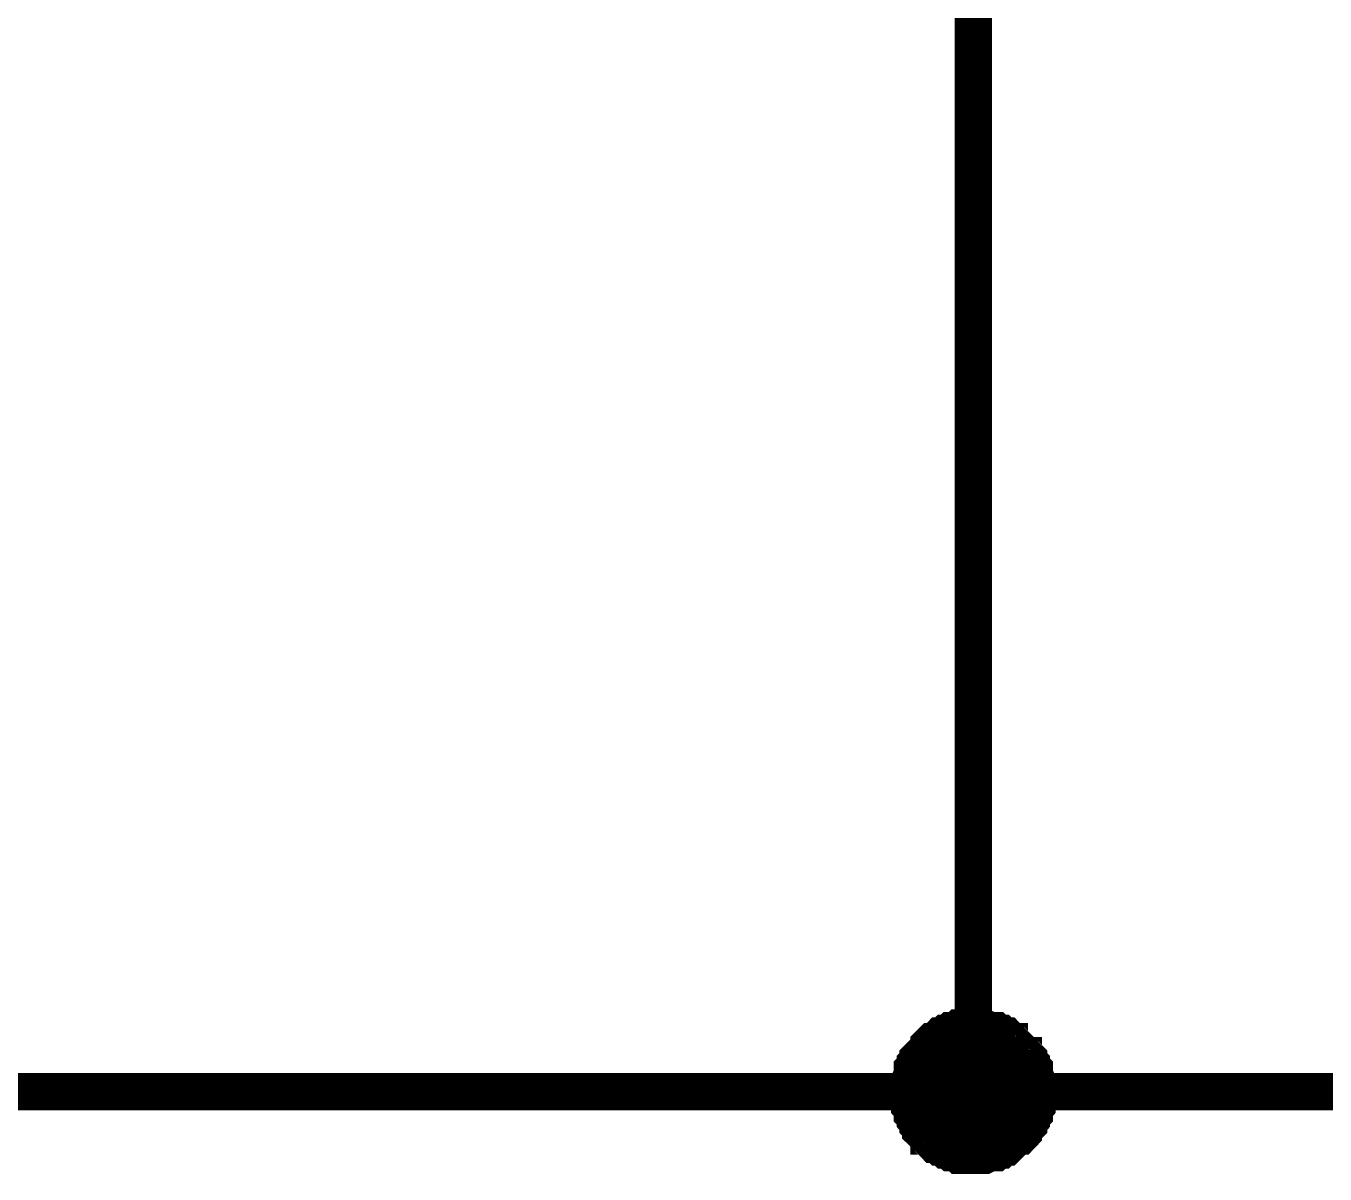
# Model space of a CAD drawing. Header units: millimetres. Extents: x 0 to 800, y 0 to 567.
# Drawn here: x 602.87 to 613.35, y 187.33 to 196.59 of the extents above; entities that cross this region are included whole.
import ezdxf

# ---------------------------------------------------------------- set-up
doc = ezdxf.new("R2010")
doc.units = ezdxf.units.MM
doc.layers.add('Sheet', color=255, linetype='Continuous')

msp = doc.modelspace()

# ---------------------------------------------------------------- linework, layer by layer
at = {"layer": 'Sheet'}
for points, const_width in [([(610.513, 197.669), (610.513, 187.993), (625.498, 187.993), (644.515, 187.993), (644.515, 214.289)], 0.3), ([(609.998, 187.993), (609.998, 188.015), (609.998, 188.038), (609.998, 188.06), (609.998, 188.082), (610.02, 188.127), (610.02, 188.15), (610.02, 188.172), (610.043, 188.194), (610.043, 188.217), (610.065, 188.239), (610.065, 188.262), (610.087, 188.284), (610.087, 188.284), (610.11, 188.306), (610.132, 188.329), (610.155, 188.351), (610.155, 188.374), (610.177, 188.396), (610.199, 188.396), (610.222, 188.418), (610.244, 188.441), (610.267, 188.441), (610.289, 188.463), (610.311, 188.463), (610.334, 188.486), (610.356, 188.486), (610.379, 188.486), (610.401, 188.508), (610.423, 188.508), (610.468, 188.508), (610.491, 188.508), (610.513, 188.508)], 0.3), ([(609.998, 187.993), (609.998, 188.015), (609.998, 188.038), (609.998, 188.06), (609.998, 188.082), (610.02, 188.127), (610.02, 188.15), (610.02, 188.172), (610.043, 188.194), (610.043, 188.217), (610.065, 188.239), (610.065, 188.262), (610.087, 188.284), (610.087, 188.284), (610.11, 188.306), (610.132, 188.329), (610.155, 188.351), (610.155, 188.374), (610.177, 188.396), (610.199, 188.396), (610.222, 188.418), (610.244, 188.441), (610.267, 188.441), (610.289, 188.463), (610.311, 188.463), (610.334, 188.486), (610.356, 188.486), (610.379, 188.486), (610.401, 188.508), (610.423, 188.508), (610.468, 188.508), (610.491, 188.508), (610.513, 188.508)], 0.3), ([(609.998, 187.993), (609.998, 188.015), (609.998, 188.038), (609.998, 188.06), (609.998, 188.082), (610.02, 188.127), (610.02, 188.15), (610.02, 188.172), (610.043, 188.194), (610.043, 188.217), (610.065, 188.239), (610.065, 188.262), (610.087, 188.284), (610.087, 188.284), (610.11, 188.306), (610.132, 188.329), (610.155, 188.351), (610.155, 188.374), (610.177, 188.396), (610.199, 188.396), (610.222, 188.418), (610.244, 188.441), (610.267, 188.441), (610.289, 188.463), (610.311, 188.463), (610.334, 188.486), (610.356, 188.486), (610.379, 188.486), (610.401, 188.508), (610.423, 188.508), (610.468, 188.508), (610.491, 188.508), (610.513, 188.508)], 0.3), ([(609.998, 187.993), (609.998, 188.015), (609.998, 188.038), (609.998, 188.06), (609.998, 188.082), (610.02, 188.127), (610.02, 188.15), (610.02, 188.172), (610.043, 188.194), (610.043, 188.217), (610.065, 188.239), (610.065, 188.262), (610.087, 188.284), (610.087, 188.284), (610.11, 188.306), (610.132, 188.329), (610.155, 188.351), (610.155, 188.374), (610.177, 188.396), (610.199, 188.396), (610.222, 188.418), (610.244, 188.441), (610.267, 188.441), (610.289, 188.463), (610.311, 188.463), (610.334, 188.486), (610.356, 188.486), (610.379, 188.486), (610.401, 188.508), (610.423, 188.508), (610.468, 188.508), (610.491, 188.508), (610.513, 188.508)], 0.3), ([(610.513, 188.508), (610.513, 188.508)], 0.3), ([(610.513, 188.508), (610.535, 188.508), (610.558, 188.508), (610.58, 188.508), (610.603, 188.508), (610.647, 188.486), (610.67, 188.486), (610.692, 188.486), (610.715, 188.463), (610.737, 188.463), (610.759, 188.441), (610.782, 188.441), (610.804, 188.418), (610.804, 188.396), (610.827, 188.396), (610.849, 188.374), (610.871, 188.351), (610.894, 188.329), (610.916, 188.306), (610.916, 188.284), (610.939, 188.284), (610.961, 188.262), (610.961, 188.239), (610.983, 188.217), (610.983, 188.194), (611.006, 188.172), (611.006, 188.15), (611.006, 188.127), (611.028, 188.082), (611.028, 188.06), (611.028, 188.038), (611.028, 188.015), (611.028, 187.993)], 0.3), ([(610.513, 188.508), (610.513, 188.508)], 0.3), ([(610.513, 188.508), (610.535, 188.508), (610.558, 188.508), (610.58, 188.508), (610.603, 188.508), (610.647, 188.486), (610.67, 188.486), (610.692, 188.486), (610.715, 188.463), (610.737, 188.463), (610.759, 188.441), (610.782, 188.441), (610.804, 188.418), (610.804, 188.396), (610.827, 188.396), (610.849, 188.374), (610.871, 188.351), (610.894, 188.329), (610.916, 188.306), (610.916, 188.284), (610.939, 188.284), (610.961, 188.262), (610.961, 188.239), (610.983, 188.217), (610.983, 188.194), (611.006, 188.172), (611.006, 188.15), (611.006, 188.127), (611.028, 188.082), (611.028, 188.06), (611.028, 188.038), (611.028, 188.015), (611.028, 187.993)], 0.3), ([(610.513, 188.508), (610.513, 188.508)], 0.3), ([(610.513, 188.508), (610.535, 188.508), (610.558, 188.508), (610.58, 188.508), (610.603, 188.508), (610.647, 188.486), (610.67, 188.486), (610.692, 188.486), (610.715, 188.463), (610.737, 188.463), (610.759, 188.441), (610.782, 188.441), (610.804, 188.418), (610.804, 188.396), (610.827, 188.396), (610.849, 188.374), (610.871, 188.351), (610.894, 188.329), (610.916, 188.306), (610.916, 188.284), (610.939, 188.284), (610.961, 188.262), (610.961, 188.239), (610.983, 188.217), (610.983, 188.194), (611.006, 188.172), (611.006, 188.15), (611.006, 188.127), (611.028, 188.082), (611.028, 188.06), (611.028, 188.038), (611.028, 188.015), (611.028, 187.993)], 0.3), ([(610.513, 188.508), (610.513, 188.508)], 0.3), ([(610.513, 188.508), (610.535, 188.508), (610.558, 188.508), (610.58, 188.508), (610.603, 188.508), (610.647, 188.486), (610.67, 188.486), (610.692, 188.486), (610.715, 188.463), (610.737, 188.463), (610.759, 188.441), (610.782, 188.441), (610.804, 188.418), (610.804, 188.396), (610.827, 188.396), (610.849, 188.374), (610.871, 188.351), (610.894, 188.329), (610.916, 188.306), (610.916, 188.284), (610.939, 188.284), (610.961, 188.262), (610.961, 188.239), (610.983, 188.217), (610.983, 188.194), (611.006, 188.172), (611.006, 188.15), (611.006, 188.127), (611.028, 188.082), (611.028, 188.06), (611.028, 188.038), (611.028, 188.015), (611.028, 187.993)], 0.3), ([(609.998, 187.993), (609.998, 188.015), (609.998, 188.038), (609.998, 188.06), (609.998, 188.082), (610.02, 188.127), (610.02, 188.15), (610.02, 188.172), (610.043, 188.194), (610.043, 188.217), (610.065, 188.239), (610.065, 188.262), (610.087, 188.284), (610.087, 188.284), (610.11, 188.306), (610.132, 188.329), (610.155, 188.351), (610.155, 188.374), (610.177, 188.396), (610.199, 188.396), (610.222, 188.418), (610.244, 188.441), (610.267, 188.441), (610.289, 188.463), (610.311, 188.463), (610.334, 188.486), (610.356, 188.486), (610.379, 188.486), (610.401, 188.508), (610.423, 188.508), (610.468, 188.508), (610.491, 188.508), (610.513, 188.508)], 0.0991), ([(609.998, 187.993), (609.998, 188.015), (609.998, 188.038), (609.998, 188.06), (609.998, 188.082), (610.02, 188.127), (610.02, 188.15), (610.02, 188.172), (610.043, 188.194), (610.043, 188.217), (610.065, 188.239), (610.065, 188.262), (610.087, 188.284), (610.087, 188.284), (610.11, 188.306), (610.132, 188.329), (610.155, 188.351), (610.155, 188.374), (610.177, 188.396), (610.199, 188.396), (610.222, 188.418), (610.244, 188.441), (610.267, 188.441), (610.289, 188.463), (610.311, 188.463), (610.334, 188.486), (610.356, 188.486), (610.379, 188.486), (610.401, 188.508), (610.423, 188.508), (610.468, 188.508), (610.491, 188.508), (610.513, 188.508)], 0.0991), ([(609.998, 187.993), (609.998, 188.015), (609.998, 188.038), (609.998, 188.06), (609.998, 188.082), (610.02, 188.127), (610.02, 188.15), (610.02, 188.172), (610.043, 188.194), (610.043, 188.217), (610.065, 188.239), (610.065, 188.262), (610.087, 188.284), (610.087, 188.284), (610.11, 188.306), (610.132, 188.329), (610.155, 188.351), (610.155, 188.374), (610.177, 188.396), (610.199, 188.396), (610.222, 188.418), (610.244, 188.441), (610.267, 188.441), (610.289, 188.463), (610.311, 188.463), (610.334, 188.486), (610.356, 188.486), (610.379, 188.486), (610.401, 188.508), (610.423, 188.508), (610.468, 188.508), (610.491, 188.508), (610.513, 188.508)], 0.0991), ([(609.998, 187.993), (609.998, 188.015), (609.998, 188.038), (609.998, 188.06), (609.998, 188.082), (610.02, 188.127), (610.02, 188.15), (610.02, 188.172), (610.043, 188.194), (610.043, 188.217), (610.065, 188.239), (610.065, 188.262), (610.087, 188.284), (610.087, 188.284), (610.11, 188.306), (610.132, 188.329), (610.155, 188.351), (610.155, 188.374), (610.177, 188.396), (610.199, 188.396), (610.222, 188.418), (610.244, 188.441), (610.267, 188.441), (610.289, 188.463), (610.311, 188.463), (610.334, 188.486), (610.356, 188.486), (610.379, 188.486), (610.401, 188.508), (610.423, 188.508), (610.468, 188.508), (610.491, 188.508), (610.513, 188.508)], 0.0991), ([(610.513, 188.508), (610.513, 188.508)], 0.0991), ([(610.513, 188.508), (610.535, 188.508), (610.558, 188.508), (610.58, 188.508), (610.603, 188.508), (610.647, 188.486), (610.67, 188.486), (610.692, 188.486), (610.715, 188.463), (610.737, 188.463), (610.759, 188.441), (610.782, 188.441), (610.804, 188.418), (610.804, 188.396), (610.827, 188.396), (610.849, 188.374), (610.871, 188.351), (610.894, 188.329), (610.916, 188.306), (610.916, 188.284), (610.939, 188.284), (610.961, 188.262), (610.961, 188.239), (610.983, 188.217), (610.983, 188.194), (611.006, 188.172), (611.006, 188.15), (611.006, 188.127), (611.028, 188.082), (611.028, 188.06), (611.028, 188.038), (611.028, 188.015), (611.028, 187.993)], 0.0991), ([(610.513, 188.508), (610.513, 188.508)], 0.0991), ([(610.513, 188.508), (610.535, 188.508), (610.558, 188.508), (610.58, 188.508), (610.603, 188.508), (610.647, 188.486), (610.67, 188.486), (610.692, 188.486), (610.715, 188.463), (610.737, 188.463), (610.759, 188.441), (610.782, 188.441), (610.804, 188.418), (610.804, 188.396), (610.827, 188.396), (610.849, 188.374), (610.871, 188.351), (610.894, 188.329), (610.916, 188.306), (610.916, 188.284), (610.939, 188.284), (610.961, 188.262), (610.961, 188.239), (610.983, 188.217), (610.983, 188.194), (611.006, 188.172), (611.006, 188.15), (611.006, 188.127), (611.028, 188.082), (611.028, 188.06), (611.028, 188.038), (611.028, 188.015), (611.028, 187.993)], 0.0991), ([(610.513, 188.508), (610.513, 188.508)], 0.0991), ([(610.513, 188.508), (610.535, 188.508), (610.558, 188.508), (610.58, 188.508), (610.603, 188.508), (610.647, 188.486), (610.67, 188.486), (610.692, 188.486), (610.715, 188.463), (610.737, 188.463), (610.759, 188.441), (610.782, 188.441), (610.804, 188.418), (610.804, 188.396), (610.827, 188.396), (610.849, 188.374), (610.871, 188.351), (610.894, 188.329), (610.916, 188.306), (610.916, 188.284), (610.939, 188.284), (610.961, 188.262), (610.961, 188.239), (610.983, 188.217), (610.983, 188.194), (611.006, 188.172), (611.006, 188.15), (611.006, 188.127), (611.028, 188.082), (611.028, 188.06), (611.028, 188.038), (611.028, 188.015), (611.028, 187.993)], 0.0991), ([(610.513, 188.508), (610.513, 188.508)], 0.0991), ([(610.513, 188.508), (610.535, 188.508), (610.558, 188.508), (610.58, 188.508), (610.603, 188.508), (610.647, 188.486), (610.67, 188.486), (610.692, 188.486), (610.715, 188.463), (610.737, 188.463), (610.759, 188.441), (610.782, 188.441), (610.804, 188.418), (610.804, 188.396), (610.827, 188.396), (610.849, 188.374), (610.871, 188.351), (610.894, 188.329), (610.916, 188.306), (610.916, 188.284), (610.939, 188.284), (610.961, 188.262), (610.961, 188.239), (610.983, 188.217), (610.983, 188.194), (611.006, 188.172), (611.006, 188.15), (611.006, 188.127), (611.028, 188.082), (611.028, 188.06), (611.028, 188.038), (611.028, 188.015), (611.028, 187.993)], 0.0991), ([(595.998, 187.993), (610.513, 187.993)], 0.3), ([(610.513, 187.478), (610.491, 187.478), (610.468, 187.478), (610.423, 187.478), (610.401, 187.478), (610.379, 187.5), (610.356, 187.5), (610.334, 187.5), (610.311, 187.522), (610.289, 187.522), (610.267, 187.545), (610.244, 187.545), (610.222, 187.567), (610.199, 187.567), (610.177, 187.59), (610.155, 187.612), (610.155, 187.634), (610.132, 187.634), (610.11, 187.657), (610.087, 187.679), (610.087, 187.702), (610.065, 187.724), (610.065, 187.746), (610.043, 187.769), (610.043, 187.791), (610.02, 187.814), (610.02, 187.836), (610.02, 187.858), (609.998, 187.881), (609.998, 187.903), (609.998, 187.948), (609.998, 187.97), (609.998, 187.993)], 0.3), ([(609.998, 187.993), (609.998, 187.993)], 0.3), ([(610.513, 187.478), (610.491, 187.478), (610.468, 187.478), (610.423, 187.478), (610.401, 187.478), (610.379, 187.5), (610.356, 187.5), (610.334, 187.5), (610.311, 187.522), (610.289, 187.522), (610.267, 187.545), (610.244, 187.545), (610.222, 187.567), (610.199, 187.567), (610.177, 187.59), (610.155, 187.612), (610.155, 187.634), (610.132, 187.634), (610.11, 187.657), (610.087, 187.679), (610.087, 187.702), (610.065, 187.724), (610.065, 187.746), (610.043, 187.769), (610.043, 187.791), (610.02, 187.814), (610.02, 187.836), (610.02, 187.858), (609.998, 187.881), (609.998, 187.903), (609.998, 187.948), (609.998, 187.97), (609.998, 187.993)], 0.3), ([(609.998, 187.993), (609.998, 187.993)], 0.3), ([(610.513, 187.478), (610.491, 187.478), (610.468, 187.478), (610.423, 187.478), (610.401, 187.478), (610.379, 187.5), (610.356, 187.5), (610.334, 187.5), (610.311, 187.522), (610.289, 187.522), (610.267, 187.545), (610.244, 187.545), (610.222, 187.567), (610.199, 187.567), (610.177, 187.59), (610.155, 187.612), (610.155, 187.634), (610.132, 187.634), (610.11, 187.657), (610.087, 187.679), (610.087, 187.702), (610.065, 187.724), (610.065, 187.746), (610.043, 187.769), (610.043, 187.791), (610.02, 187.814), (610.02, 187.836), (610.02, 187.858), (609.998, 187.881), (609.998, 187.903), (609.998, 187.948), (609.998, 187.97), (609.998, 187.993)], 0.3), ([(609.998, 187.993), (609.998, 187.993)], 0.3), ([(610.513, 187.478), (610.491, 187.478), (610.468, 187.478), (610.423, 187.478), (610.401, 187.478), (610.379, 187.5), (610.356, 187.5), (610.334, 187.5), (610.311, 187.522), (610.289, 187.522), (610.267, 187.545), (610.244, 187.545), (610.222, 187.567), (610.199, 187.567), (610.177, 187.59), (610.155, 187.612), (610.155, 187.634), (610.132, 187.634), (610.11, 187.657), (610.087, 187.679), (610.087, 187.702), (610.065, 187.724), (610.065, 187.746), (610.043, 187.769), (610.043, 187.791), (610.02, 187.814), (610.02, 187.836), (610.02, 187.858), (609.998, 187.881), (609.998, 187.903), (609.998, 187.948), (609.998, 187.97), (609.998, 187.993)], 0.3), ([(609.998, 187.993), (609.998, 187.993)], 0.3), ([(611.028, 187.993), (611.028, 187.97), (611.028, 187.948), (611.028, 187.903), (611.028, 187.881), (611.006, 187.858), (611.006, 187.836), (611.006, 187.814), (610.983, 187.791), (610.983, 187.769), (610.961, 187.746), (610.961, 187.724), (610.939, 187.702), (610.916, 187.679), (610.916, 187.657), (610.894, 187.634), (610.871, 187.634), (610.849, 187.612), (610.827, 187.59), (610.804, 187.567), (610.804, 187.567), (610.782, 187.545), (610.759, 187.545), (610.737, 187.522), (610.715, 187.522), (610.692, 187.5), (610.67, 187.5), (610.647, 187.5), (610.603, 187.478), (610.58, 187.478), (610.558, 187.478), (610.535, 187.478), (610.513, 187.478)], 0.3), ([(611.028, 187.993), (611.028, 187.97), (611.028, 187.948), (611.028, 187.903), (611.028, 187.881), (611.006, 187.858), (611.006, 187.836), (611.006, 187.814), (610.983, 187.791), (610.983, 187.769), (610.961, 187.746), (610.961, 187.724), (610.939, 187.702), (610.916, 187.679), (610.916, 187.657), (610.894, 187.634), (610.871, 187.634), (610.849, 187.612), (610.827, 187.59), (610.804, 187.567), (610.804, 187.567), (610.782, 187.545), (610.759, 187.545), (610.737, 187.522), (610.715, 187.522), (610.692, 187.5), (610.67, 187.5), (610.647, 187.5), (610.603, 187.478), (610.58, 187.478), (610.558, 187.478), (610.535, 187.478), (610.513, 187.478)], 0.3), ([(611.028, 187.993), (611.028, 187.97), (611.028, 187.948), (611.028, 187.903), (611.028, 187.881), (611.006, 187.858), (611.006, 187.836), (611.006, 187.814), (610.983, 187.791), (610.983, 187.769), (610.961, 187.746), (610.961, 187.724), (610.939, 187.702), (610.916, 187.679), (610.916, 187.657), (610.894, 187.634), (610.871, 187.634), (610.849, 187.612), (610.827, 187.59), (610.804, 187.567), (610.804, 187.567), (610.782, 187.545), (610.759, 187.545), (610.737, 187.522), (610.715, 187.522), (610.692, 187.5), (610.67, 187.5), (610.647, 187.5), (610.603, 187.478), (610.58, 187.478), (610.558, 187.478), (610.535, 187.478), (610.513, 187.478)], 0.3), ([(611.028, 187.993), (611.028, 187.97), (611.028, 187.948), (611.028, 187.903), (611.028, 187.881), (611.006, 187.858), (611.006, 187.836), (611.006, 187.814), (610.983, 187.791), (610.983, 187.769), (610.961, 187.746), (610.961, 187.724), (610.939, 187.702), (610.916, 187.679), (610.916, 187.657), (610.894, 187.634), (610.871, 187.634), (610.849, 187.612), (610.827, 187.59), (610.804, 187.567), (610.804, 187.567), (610.782, 187.545), (610.759, 187.545), (610.737, 187.522), (610.715, 187.522), (610.692, 187.5), (610.67, 187.5), (610.647, 187.5), (610.603, 187.478), (610.58, 187.478), (610.558, 187.478), (610.535, 187.478), (610.513, 187.478)], 0.3), ([(611.028, 187.993), (611.028, 187.993), (611.028, 187.993), (611.028, 187.993), (611.028, 187.993), (611.028, 187.993), (611.028, 187.993), (611.028, 187.993), (611.028, 187.993), (611.028, 187.993), (611.028, 187.993), (611.028, 187.993), (611.028, 187.993), (611.028, 187.993), (611.028, 187.993), (611.028, 187.993), (611.028, 187.993), (611.028, 187.993), (611.028, 187.993), (611.028, 187.993), (611.028, 187.993), (611.028, 187.993), (611.028, 187.993), (611.028, 187.993), (611.028, 187.993), (611.028, 187.993), (611.028, 187.993), (611.028, 187.993), (611.028, 187.993), (611.028, 187.993), (611.028, 187.993), (611.028, 187.993), (611.028, 187.993)], 0.3), ([(611.028, 187.993), (611.028, 187.993)], 0.3), ([(611.028, 187.993), (611.028, 187.993), (611.028, 187.993), (611.028, 187.993), (611.028, 187.993), (611.028, 187.993), (611.028, 187.993), (611.028, 187.993), (611.028, 187.993), (611.028, 187.993), (611.028, 187.993), (611.028, 187.993), (611.028, 187.993), (611.028, 187.993), (611.028, 187.993), (611.028, 187.993), (611.028, 187.993), (611.028, 187.993), (611.028, 187.993), (611.028, 187.993), (611.028, 187.993), (611.028, 187.993), (611.028, 187.993), (611.028, 187.993), (611.028, 187.993), (611.028, 187.993), (611.028, 187.993), (611.028, 187.993), (611.028, 187.993), (611.028, 187.993), (611.028, 187.993), (611.028, 187.993), (611.028, 187.993)], 0.3), ([(611.028, 187.993), (611.028, 187.993)], 0.3), ([(611.028, 187.993), (611.028, 187.993), (611.028, 187.993), (611.028, 187.993), (611.028, 187.993), (611.028, 187.993), (611.028, 187.993), (611.028, 187.993), (611.028, 187.993), (611.028, 187.993), (611.028, 187.993), (611.028, 187.993), (611.028, 187.993), (611.028, 187.993), (611.028, 187.993), (611.028, 187.993), (611.028, 187.993), (611.028, 187.993), (611.028, 187.993), (611.028, 187.993), (611.028, 187.993), (611.028, 187.993), (611.028, 187.993), (611.028, 187.993), (611.028, 187.993), (611.028, 187.993), (611.028, 187.993), (611.028, 187.993), (611.028, 187.993), (611.028, 187.993), (611.028, 187.993), (611.028, 187.993), (611.028, 187.993)], 0.3), ([(611.028, 187.993), (611.028, 187.993)], 0.3), ([(611.028, 187.993), (611.028, 187.993), (611.028, 187.993), (611.028, 187.993), (611.028, 187.993), (611.028, 187.993), (611.028, 187.993), (611.028, 187.993), (611.028, 187.993), (611.028, 187.993), (611.028, 187.993), (611.028, 187.993), (611.028, 187.993), (611.028, 187.993), (611.028, 187.993), (611.028, 187.993), (611.028, 187.993), (611.028, 187.993), (611.028, 187.993), (611.028, 187.993), (611.028, 187.993), (611.028, 187.993), (611.028, 187.993), (611.028, 187.993), (611.028, 187.993), (611.028, 187.993), (611.028, 187.993), (611.028, 187.993), (611.028, 187.993), (611.028, 187.993), (611.028, 187.993), (611.028, 187.993), (611.028, 187.993)], 0.3), ([(611.028, 187.993), (611.028, 187.993)], 0.3), ([(610.513, 187.478), (610.491, 187.478), (610.468, 187.478), (610.423, 187.478), (610.401, 187.478), (610.379, 187.5), (610.356, 187.5), (610.334, 187.5), (610.311, 187.522), (610.289, 187.522), (610.267, 187.545), (610.244, 187.545), (610.222, 187.567), (610.199, 187.567), (610.177, 187.59), (610.155, 187.612), (610.155, 187.634), (610.132, 187.634), (610.11, 187.657), (610.087, 187.679), (610.087, 187.702), (610.065, 187.724), (610.065, 187.746), (610.043, 187.769), (610.043, 187.791), (610.02, 187.814), (610.02, 187.836), (610.02, 187.858), (609.998, 187.881), (609.998, 187.903), (609.998, 187.948), (609.998, 187.97), (609.998, 187.993)], 0.0991), ([(609.998, 187.993), (609.998, 187.993)], 0.0991), ([(610.513, 187.478), (610.491, 187.478), (610.468, 187.478), (610.423, 187.478), (610.401, 187.478), (610.379, 187.5), (610.356, 187.5), (610.334, 187.5), (610.311, 187.522), (610.289, 187.522), (610.267, 187.545), (610.244, 187.545), (610.222, 187.567), (610.199, 187.567), (610.177, 187.59), (610.155, 187.612), (610.155, 187.634), (610.132, 187.634), (610.11, 187.657), (610.087, 187.679), (610.087, 187.702), (610.065, 187.724), (610.065, 187.746), (610.043, 187.769), (610.043, 187.791), (610.02, 187.814), (610.02, 187.836), (610.02, 187.858), (609.998, 187.881), (609.998, 187.903), (609.998, 187.948), (609.998, 187.97), (609.998, 187.993)], 0.0991), ([(609.998, 187.993), (609.998, 187.993)], 0.0991), ([(610.513, 187.478), (610.491, 187.478), (610.468, 187.478), (610.423, 187.478), (610.401, 187.478), (610.379, 187.5), (610.356, 187.5), (610.334, 187.5), (610.311, 187.522), (610.289, 187.522), (610.267, 187.545), (610.244, 187.545), (610.222, 187.567), (610.199, 187.567), (610.177, 187.59), (610.155, 187.612), (610.155, 187.634), (610.132, 187.634), (610.11, 187.657), (610.087, 187.679), (610.087, 187.702), (610.065, 187.724), (610.065, 187.746), (610.043, 187.769), (610.043, 187.791), (610.02, 187.814), (610.02, 187.836), (610.02, 187.858), (609.998, 187.881), (609.998, 187.903), (609.998, 187.948), (609.998, 187.97), (609.998, 187.993)], 0.0991), ([(609.998, 187.993), (609.998, 187.993)], 0.0991), ([(610.513, 187.478), (610.491, 187.478), (610.468, 187.478), (610.423, 187.478), (610.401, 187.478), (610.379, 187.5), (610.356, 187.5), (610.334, 187.5), (610.311, 187.522), (610.289, 187.522), (610.267, 187.545), (610.244, 187.545), (610.222, 187.567), (610.199, 187.567), (610.177, 187.59), (610.155, 187.612), (610.155, 187.634), (610.132, 187.634), (610.11, 187.657), (610.087, 187.679), (610.087, 187.702), (610.065, 187.724), (610.065, 187.746), (610.043, 187.769), (610.043, 187.791), (610.02, 187.814), (610.02, 187.836), (610.02, 187.858), (609.998, 187.881), (609.998, 187.903), (609.998, 187.948), (609.998, 187.97), (609.998, 187.993)], 0.0991), ([(609.998, 187.993), (609.998, 187.993)], 0.0991), ([(611.028, 187.993), (611.028, 187.97), (611.028, 187.948), (611.028, 187.903), (611.028, 187.881), (611.006, 187.858), (611.006, 187.836), (611.006, 187.814), (610.983, 187.791), (610.983, 187.769), (610.961, 187.746), (610.961, 187.724), (610.939, 187.702), (610.916, 187.679), (610.916, 187.657), (610.894, 187.634), (610.871, 187.634), (610.849, 187.612), (610.827, 187.59), (610.804, 187.567), (610.804, 187.567), (610.782, 187.545), (610.759, 187.545), (610.737, 187.522), (610.715, 187.522), (610.692, 187.5), (610.67, 187.5), (610.647, 187.5), (610.603, 187.478), (610.58, 187.478), (610.558, 187.478), (610.535, 187.478), (610.513, 187.478)], 0.0991), ([(611.028, 187.993), (611.028, 187.97), (611.028, 187.948), (611.028, 187.903), (611.028, 187.881), (611.006, 187.858), (611.006, 187.836), (611.006, 187.814), (610.983, 187.791), (610.983, 187.769), (610.961, 187.746), (610.961, 187.724), (610.939, 187.702), (610.916, 187.679), (610.916, 187.657), (610.894, 187.634), (610.871, 187.634), (610.849, 187.612), (610.827, 187.59), (610.804, 187.567), (610.804, 187.567), (610.782, 187.545), (610.759, 187.545), (610.737, 187.522), (610.715, 187.522), (610.692, 187.5), (610.67, 187.5), (610.647, 187.5), (610.603, 187.478), (610.58, 187.478), (610.558, 187.478), (610.535, 187.478), (610.513, 187.478)], 0.0991), ([(611.028, 187.993), (611.028, 187.97), (611.028, 187.948), (611.028, 187.903), (611.028, 187.881), (611.006, 187.858), (611.006, 187.836), (611.006, 187.814), (610.983, 187.791), (610.983, 187.769), (610.961, 187.746), (610.961, 187.724), (610.939, 187.702), (610.916, 187.679), (610.916, 187.657), (610.894, 187.634), (610.871, 187.634), (610.849, 187.612), (610.827, 187.59), (610.804, 187.567), (610.804, 187.567), (610.782, 187.545), (610.759, 187.545), (610.737, 187.522), (610.715, 187.522), (610.692, 187.5), (610.67, 187.5), (610.647, 187.5), (610.603, 187.478), (610.58, 187.478), (610.558, 187.478), (610.535, 187.478), (610.513, 187.478)], 0.0991), ([(611.028, 187.993), (611.028, 187.97), (611.028, 187.948), (611.028, 187.903), (611.028, 187.881), (611.006, 187.858), (611.006, 187.836), (611.006, 187.814), (610.983, 187.791), (610.983, 187.769), (610.961, 187.746), (610.961, 187.724), (610.939, 187.702), (610.916, 187.679), (610.916, 187.657), (610.894, 187.634), (610.871, 187.634), (610.849, 187.612), (610.827, 187.59), (610.804, 187.567), (610.804, 187.567), (610.782, 187.545), (610.759, 187.545), (610.737, 187.522), (610.715, 187.522), (610.692, 187.5), (610.67, 187.5), (610.647, 187.5), (610.603, 187.478), (610.58, 187.478), (610.558, 187.478), (610.535, 187.478), (610.513, 187.478)], 0.0991), ([(611.028, 187.993), (611.028, 187.993), (611.028, 187.993), (611.028, 187.993), (611.028, 187.993), (611.028, 187.993), (611.028, 187.993), (611.028, 187.993), (611.028, 187.993), (611.028, 187.993), (611.028, 187.993), (611.028, 187.993), (611.028, 187.993), (611.028, 187.993), (611.028, 187.993), (611.028, 187.993), (611.028, 187.993), (611.028, 187.993), (611.028, 187.993), (611.028, 187.993), (611.028, 187.993), (611.028, 187.993), (611.028, 187.993), (611.028, 187.993), (611.028, 187.993), (611.028, 187.993), (611.028, 187.993), (611.028, 187.993), (611.028, 187.993), (611.028, 187.993), (611.028, 187.993), (611.028, 187.993), (611.028, 187.993)], 0.0991), ([(611.028, 187.993), (611.028, 187.993)], 0.0991), ([(611.028, 187.993), (611.028, 187.993), (611.028, 187.993), (611.028, 187.993), (611.028, 187.993), (611.028, 187.993), (611.028, 187.993), (611.028, 187.993), (611.028, 187.993), (611.028, 187.993), (611.028, 187.993), (611.028, 187.993), (611.028, 187.993), (611.028, 187.993), (611.028, 187.993), (611.028, 187.993), (611.028, 187.993), (611.028, 187.993), (611.028, 187.993), (611.028, 187.993), (611.028, 187.993), (611.028, 187.993), (611.028, 187.993), (611.028, 187.993), (611.028, 187.993), (611.028, 187.993), (611.028, 187.993), (611.028, 187.993), (611.028, 187.993), (611.028, 187.993), (611.028, 187.993), (611.028, 187.993), (611.028, 187.993)], 0.0991), ([(611.028, 187.993), (611.028, 187.993)], 0.0991), ([(611.028, 187.993), (611.028, 187.993), (611.028, 187.993), (611.028, 187.993), (611.028, 187.993), (611.028, 187.993), (611.028, 187.993), (611.028, 187.993), (611.028, 187.993), (611.028, 187.993), (611.028, 187.993), (611.028, 187.993), (611.028, 187.993), (611.028, 187.993), (611.028, 187.993), (611.028, 187.993), (611.028, 187.993), (611.028, 187.993), (611.028, 187.993), (611.028, 187.993), (611.028, 187.993), (611.028, 187.993), (611.028, 187.993), (611.028, 187.993), (611.028, 187.993), (611.028, 187.993), (611.028, 187.993), (611.028, 187.993), (611.028, 187.993), (611.028, 187.993), (611.028, 187.993), (611.028, 187.993), (611.028, 187.993)], 0.0991), ([(611.028, 187.993), (611.028, 187.993)], 0.0991), ([(611.028, 187.993), (611.028, 187.993), (611.028, 187.993), (611.028, 187.993), (611.028, 187.993), (611.028, 187.993), (611.028, 187.993), (611.028, 187.993), (611.028, 187.993), (611.028, 187.993), (611.028, 187.993), (611.028, 187.993), (611.028, 187.993), (611.028, 187.993), (611.028, 187.993), (611.028, 187.993), (611.028, 187.993), (611.028, 187.993), (611.028, 187.993), (611.028, 187.993), (611.028, 187.993), (611.028, 187.993), (611.028, 187.993), (611.028, 187.993), (611.028, 187.993), (611.028, 187.993), (611.028, 187.993), (611.028, 187.993), (611.028, 187.993), (611.028, 187.993), (611.028, 187.993), (611.028, 187.993), (611.028, 187.993)], 0.0991), ([(611.028, 187.993), (611.028, 187.993)], 0.0991)]:
    msp.add_lwpolyline(points, dxfattribs=dict(at, const_width=const_width))
at = {"layer": 'Sheet', "const_width": 0.508}
msp.add_lwpolyline([(610.245, 188, 1), (610.753, 188, 1)], format="xyb", close=True, dxfattribs=at)

doc.saveas('drawing.dxf')
